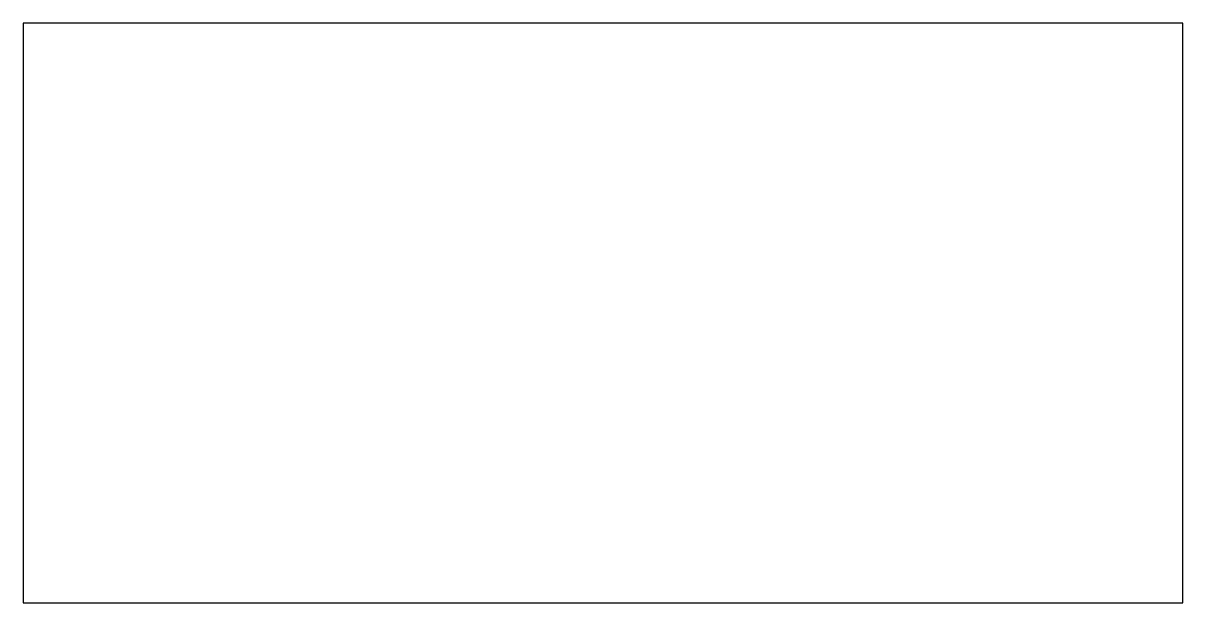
# Model space of a CAD drawing. Header units: millimetres. Extents: x -10 to 10, y -18 to -8.
import ezdxf

# ---------------------------------------------------------------- set-up
doc = ezdxf.new("R2010")
doc.units = ezdxf.units.MM

msp = doc.modelspace()

# ---------------------------------------------------------------- linework, layer by layer
for p, q in [((10, -8), (-10, -8)), ((-10, -8), (-10, -18)), ((10, -18), (10, -8)), ((-10, -18), (10, -18))]:
    msp.add_line(p, q)

doc.saveas('drawing.dxf')
